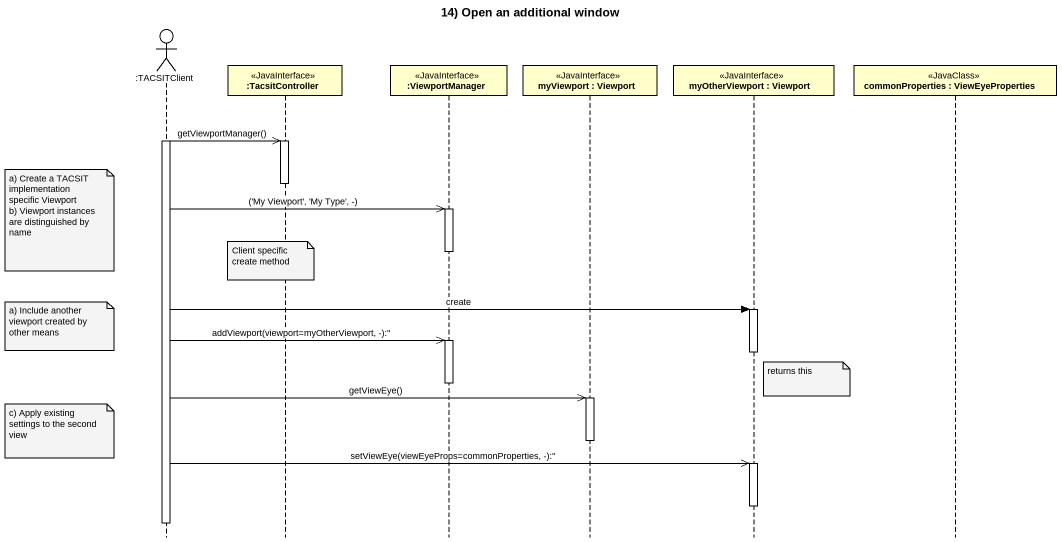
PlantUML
@startuml
title 14) Open an additional window
hide footbox
actor ":TACSITClient" as TACSITClient
participant ":TacsitController" as TacsitController <<JavaInterface>>
participant ":ViewportManager" as ViewportManager <<JavaInterface>>
participant "myViewport : Viewport" as myViewport <<JavaInterface>>
participant "myOtherViewport : Viewport" as myOtherViewport <<JavaInterface>>
participant "commonProperties : ViewEyeProperties" as commonProperties <<JavaClass>>

activate TACSITClient
TACSITClient ->> TacsitController : getViewportManager()
activate TacsitController
deactivate TacsitController
TACSITClient ->> ViewportManager : ('My Viewport', 'My Type', -)
activate ViewportManager
note left of TACSITClient
  a) Create a TACSIT implementation specific Viewport
  b) Viewport instances are distinguished by name
end note
deactivate ViewportManager
note over TacsitController : Client specific create method
TACSITClient -> myOtherViewport : create
activate myOtherViewport
note left of TACSITClient : a) Include another viewport created by other means
TACSITClient ->> ViewportManager : addViewport(viewport=myOtherViewport, -):''
activate ViewportManager
deactivate myOtherViewport
note right of myOtherViewport : returns this
deactivate ViewportManager
TACSITClient ->> myViewport : getViewEye()
activate myViewport
note left of TACSITClient : c) Apply existing settings to the second view
deactivate myViewport
TACSITClient ->> myOtherViewport : setViewEye(viewEyeProps=commonProperties, -):''
activate myOtherViewport
deactivate myOtherViewport
deactivate TACSITClient
@enduml
